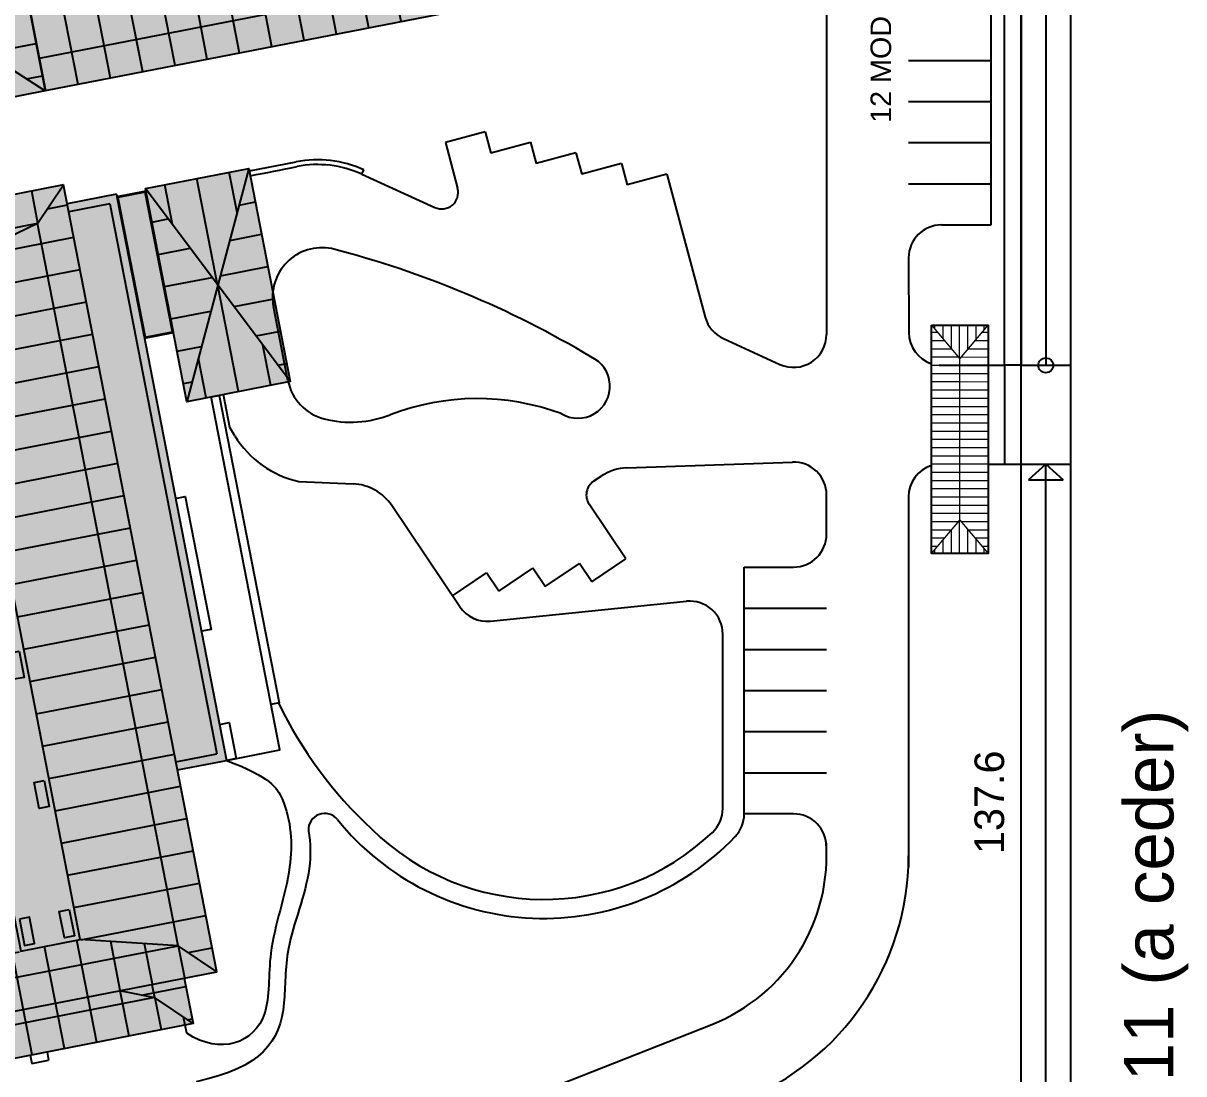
# Model space of a CAD drawing. Header units: millimetres. Extents: x -129 to 3172, y -143 to 919.
# Drawn here: x 1748.2 to 1818.8, y 614.2 to 678.1 of the extents above; entities that cross this region are included whole.
import ezdxf

# ---------------------------------------------------------------- set-up
doc = ezdxf.new("R2010")
doc.units = ezdxf.units.MM
doc.header["$LTSCALE"] = 0.1
doc.layers.add('0.05', color=253, linetype='Continuous', lineweight=5)
for name, color, linetype in [('00 LOTES', 2, 'Continuous'), ('01', 1, 'Continuous'), ('02', 2, 'Continuous'), ('03', 3, 'Continuous'), ('04', 5, 'Continuous'), ('1', 1, 'Continuous'), ('CALLES INTERNAS', 1, 'Continuous'), ('entorno', 1, 'Continuous'), ('LAYER2', 252, 'Continuous')]:
    doc.layers.add(name, color=color, linetype=linetype)
doc.styles.add('ARIAL', font='arial.ttf')
doc.styles.get("Standard").update_dxf_attribs({"font": 'arial.ttf'})
doc.dimstyles.new('cota sin lineas', dxfattribs={"dimtxt": 1.8, "dimasz": 1, "dimexe": 1.25, "dimexo": 0.625, "dimgap": 1, "dimtad": 1, "dimdec": 1, "dimzin": 12, "dimdsep": 46, "dimtxsty": 'Standard', "dimblk": 'NONE', "dimcen": 2.5, "dimse1": 1, "dimse2": 1, "dimsd1": 1, "dimsd2": 1, "dimaunit": 1, "dimadec": 1, "dimazin": 3, "dimtfac": 1, "dimtdec": 1, "dimtix": 1, "dimtofl": 0, "dimtmove": 0, "dimatfit": 3, "dimldrblk": 'NONE', "dimfxl": 1, "dimarcsym": 2})
pattern_1 = [(0, (2516280.627873598, 5757738.797279202), (0, 0.5), [])]
pattern_2 = [(90, (2516280.627873598, 5757738.797279202), (-0.5, 3.061616997868383e-17), [])]
pattern_3 = [(29.99999999999999, (2516280.627873598, 5757739.697970119), (-1.25, 2.165063509461097), [])]

# ---------------------------------------------------------------- blocks, each defined once
blk = doc.blocks.new('*D286')
at = {"layer": 'Defpoints', "color": 0, "transparency": 16777216}
for p in [(1808.865925973555, 699.5164546025301), (1808.865925973555, 699.5164546025301), (1808.865925976349, 561.947030609412)]:
    blk.add_point(p, dxfattribs=at)
at = {"layer": '00 LOTES', "color": 0, "transparency": 16777216, "insert": (1806.94628068024, 630.7317426059703), "char_height": 1.8, "attachment_point": 5, "rotation": 90}
blk.add_mtext('137.6', dxfattribs=at)
blk = doc.blocks.new('_None')
blk = doc.blocks.new('planta techos HLA')
at = {"layer": '1', "ltscale": 0.1}
h = blk.add_hatch(dxfattribs=at)
h.set_pattern_fill('_USER', color=252, scale=2, angle=90, style=0, pattern_type=0)
h.set_pattern_definition([(90, (8713.45347360891, 820.8604279679672), (-2, 1.224646799147353e-16), [])])
h.paths.add_polyline_path([(16.94990004564897, 62.03999999999621), (3.731593638945924, 62.03999999997905), (5.730573623057353, 60.03999999998155), (14.95092006153027, 60.03999999999348)])
h.paths.add_polyline_path([(14.94990004563442, 60.03958179346955), (14.94990004563442, 60.03999999999348), (5.730573623060991, 60.03999999998177), (7.730573623057353, 59.22000000001037), (12.95092006148479, 59.21999999999628)])
h.paths.add_polyline_path([(18.39990004565334, 59.21999999998104), (1.729900045651448, 59.22000000002686), (3.729900045651448, 57.22000000002151), (16.39990004566607, 57.21999999998661)])
h.paths.add_polyline_path([(16.39990004566425, 57.21999999998638), (3.729900045653267, 57.22000000002174), (7.499900046172115, 55.72000000000276), (11.17990004508101, 55.71999999999048)])
h.paths.add_polyline_path([(38.58933197242732, 30.46000000007712), (28.70403565860761, 30.46000000007689), (28.70403565860761, 30.12005687074634), (28.65403565860652, 30.12005687074623), (28.65403565860652, 30.460000000077), (25.38990004563493, 30.46000000007712), (31.98961600903203, 27.26000000001511)])
h.paths.add_polyline_path([(31.98961600903203, 27.26000000001488), (25.38990004563493, 24.05999999995299), (38.58933197242914, 24.05999999995277)])
h.paths.add_polyline_path([(72.94990004559077, 19.22000000001685), (24.22990004563326, 19.2200000000139), (26.22990004563326, 17.22000000001401), (70.94990004559077, 17.22000000001651)])
h.paths.add_polyline_path([(70.94990004559259, 17.22000000001651), (26.22990004563144, 17.22000000001412), (27.72990004562052, 11.45000000046957), (69.44990004558895, 11.45000000047219)])
h.paths.add_polyline_path([(69.44618680233361, 7.770000000551704), (27.73362250381069, 7.77000000059013), (26.22990004560234, 1.999999999997613), (70.94618680260828, 1.999999999957254)])
h.paths.add_polyline_path([(70.93561643758221, 1.999999999957026), (26.22990004560415, 1.999999999997613), (24.22990004563144, -5.684341886080801e-13), (72.93561643758221, -4.479261406231672e-11)])
h.paths.add_polyline_path([(75.7699000456214, 17.20571639198477), (72.94990004558895, 17.20571639199204), (72.94990004558895, 15.20571639199204), (73.76990004562322, 15.20571639198988)])
h.paths.add_polyline_path([(73.76990004562322, 15.20571639198988), (72.94990004559077, 15.20571639199204), (72.94990004559077, 13.20571639199193)])
h.paths.add_polyline_path([(72.94990004559077, 5.999999999976239), (72.94990004558895, 3.999999999975671), (73.76990004562322, 3.999999999976922)])
h.paths.add_polyline_path([(73.76990004561958, 3.999999999976808), (72.94990004558895, 3.999999999975898), (72.94990004558895, 1.999999999975785), (75.76990004562322, 1.999999999979423)])
h.paths.add_polyline_path([(18.39990004570063, 19.2200000000164), (0, 19.2200000000164), (9.199950022848498, 9.61000000000854)])
h.paths.add_polyline_path([(10.25990004563027, 15.42000000053633), (10.87990004562926, 15.42000000053645), (10.87990004562926, 13.80000000053747), (10.25990004563027, 13.80000000053747)], flags=16)
h.paths.add_polyline_path([(8.419900045621034, 15.42000000053611), (8.419900045622853, 13.80000000053747), (7.799900045625691, 13.80000000053747), (7.799900045625691, 15.42000000053645)], flags=16)
h.paths.add_polyline_path([(9.199950022848498, 9.61000000000763), (0, -1.13686837721616e-13), (18.39990004569881, 0)])
h.paths.add_polyline_path([(8.419900045622853, 5.420000000513483), (8.419900045622853, 3.80000000051507), (7.799900045625691, 3.800000000514956), (7.799900045625691, 5.420000000514051)], flags=16)
h.paths.add_polyline_path([(10.25990004563027, 5.420000000513937), (10.87990004562926, 5.420000000514051), (10.87990004562926, 3.800000000514842), (10.25990004563027, 3.800000000514956)], flags=16)
h.paths.add_polyline_path([(1.818989403545856e-12, 18.2626663240228), (-1.777676546547809, 18.26266632402269), (1.022323453449644, 9.616333161937064), (8.299950022848861, 9.616333161937064)])
h.paths.add_polyline_path([(8.305818284656198, 9.610219999020842), (8.299950022845223, 9.616333161937064), (1.022323453451463, 9.61633316193695), (-1.777676546547809, 0.9699999998513249), (-1.818989403545856e-12, 0.9699999998514386)])
h.paths.add_polyline_path([(23.42990004563399, 8.640054930190104), (12.24050304012599, 8.640054930190104), (18.39990004569881, 2.070109860307753), (26.22990004563326, 2.070109860307753)])
h.paths.add_polyline_path([(26.22990004563144, 15.21000000007245), (18.39990004570063, 15.21000000007245), (12.24050304012599, 8.640054930190104), (23.42990004563399, 8.640054930190104)])
h = blk.add_hatch(dxfattribs=at)
h.set_pattern_fill('_USER', color=252, scale=2, style=0, pattern_type=0)
h.set_pattern_definition([(0, (8718.962743794402, 880.0804279679971), (0, 2), [])])
h.paths.add_polyline_path([(25.38990004563493, 30.4600000000778), (25.38990004563675, 24.05999999995379), (31.98961600903385, 27.26000000001454)])
h.paths.add_polyline_path([(38.58933197242914, 30.46000000007791), (31.98961600903203, 27.26000000001488), (38.58933197242914, 24.05999999995333)])
h.paths.add_polyline_path([(26.22990004562962, 17.22000000001765), (24.22990004563144, 19.22000000001253), (24.22990004563144, 15.21000000007245), (26.22990004563144, 15.21000000007245)])
h.paths.add_polyline_path([(26.22990004562962, 17.22000000002299), (26.22990004563144, 15.21000000007245), (26.22990004563326, 11.45000000046946), (27.72990004562052, 11.45000000046969)])
h.paths.add_polyline_path([(27.73362250381069, 7.770000000590244), (26.22990004563326, 7.770000000591381), (26.22990004563326, 2.070109860307753), (26.22990004560597, 1.99999999999784)])
h.paths.add_polyline_path([(26.22990004562962, 15.21000000007098), (23.42990004563217, 8.640054930190672), (26.22990004563508, 2.070109860306388)])
h.paths.add_polyline_path([(26.22990004560415, 1.999999999997499), (26.22990004563144, 2.070109860307753), (24.22990004563144, 2.070109860307866), (24.22990004563144, -1.023181539494544e-12)])
h.paths.add_polyline_path([(18.39990004569881, 15.21000000007177), (18.39990004569881, 19.22000000001697), (9.199950022848498, 9.61000000000945), (18.39990004569881, -7.958078640513122e-13), (18.39990004569881, 2.070109860306729), (12.24050304012599, 8.640054930190104)])
h.paths.add_polyline_path([(0, 19.22000000001663), (-1.818989403545856e-12, 18.26266632402212), (8.305818284658017, 9.610219999021751), (0, 0.969999999850188), (0, 1.364242052659392e-12), (9.199950022848498, 9.610000000009563)])
h.paths.add_polyline_path([(1.022323453451463, 9.616333161937973), (-1.777676546547809, 18.26266632402576), (-1.777676546547809, 12.65084498521492), (-1.107979223970688, 12.65084498521469), (-1.107979223972507, 12.60084498521394), (-1.777676546549628, 12.60084498521417), (-1.777676546547809, 0.9699999998503017)])
h.paths.add_polyline_path([(5.730573623057353, 60.03999999998177), (3.731593638944105, 62.03999999997905), (3.731593638944105, 59.2200000000214), (5.730155309849579, 59.22000000001583)])
h.paths.add_polyline_path([(5.730573623059172, 60.03999999998132), (5.73015530984776, 59.22000000001606), (7.730573623057353, 59.22000000001049)])
h.paths.add_polyline_path([(14.9499000456326, 60.03958179346921), (12.95092006148298, 59.21999999999605), (14.94990004563624, 59.21999999999059)])
h.paths.add_polyline_path([(16.9499000456326, 62.03999999997757), (14.94990004563442, 60.03897946361724), (14.94990004563624, 59.21999999999048), (16.94990004563624, 59.21999999998513)])
h.paths.add_polyline_path([(1.729900045627801, 19.2200000000164), (7.499900046150287, 19.2200000000164), (7.499900046172115, 55.72000000000264), (3.729900045651448, 57.22000000002151), (1.729900045653267, 59.22000000002697)])
h.paths.add_polyline_path([(11.17990004508101, 19.2200000000164), (11.17990004508101, 55.7199999999907), (16.39990004570063, 57.22000000002151), (18.39990004565334, 59.21999999998116), (18.39990004570063, 19.2200000000164)])
h.paths.add_polyline_path([(72.94990004559077, 19.22000000001663), (72.94990004559077, 13.20571639198988), (73.76990004562322, 15.20571639198988), (75.7699000456214, 17.20571639198477), (75.7699000456214, 1.999999999979536), (73.76990004563777, 3.999999999938836), (72.94990004559077, 5.999999999974307), (72.94990004559077, -0.01428360805243756), (70.94618680260646, 1.999999999957026), (69.44990004559077, 7.770000000551704), (69.44990004559077, 11.45000000047207), (70.94990004559077, 17.22000000001651)])
at = {"layer": '01', "ltscale": 0.5}
for p in [(75.7699000456214, 17.20571639198477), (72.94990004559077, 13.20571639198988)]:
    blk.add_line(p, (73.76990004562322, 15.20571639198988), dxfattribs=at)
for points in [[(72.94990004559077, 17.20571639199204), (75.7699000456214, 17.20571639198477), (75.76990004563959, 1.999999999979536), (72.94990004559077, 1.999999999975898)], [(72.94990004558531, 15.20571639199204), (73.76990004562322, 15.20571639198988), (73.76990004563777, 3.999999999976922), (72.94990004558895, 3.999999999975898)]]:
    blk.add_lwpolyline(points, dxfattribs=at)
at = {"layer": '02', "ltscale": 0.5}
for p, q in [((26.22990004563144, 17.22000000001412), (24.22990004563144, 19.22000000001401)), ((72.94990004559077, 19.22000000001663), (70.94990004559077, 17.22000000001651)), ((26.22990004563144, 17.22000000001412), (27.72990004562052, 11.45000000046696)), ((70.94990004559077, 17.22000000001651), (69.44990004559077, 11.45000000047207))]:
    blk.add_line(p, q, dxfattribs=at)
for points in [[(1.729900045627801, 19.22000000001674), (1.729900045653267, 59.22000000002697), (18.39990004570063, 59.21999999998116), (18.39990004570063, 19.2200000000164)], [(3.729900045627801, 19.22000000001549), (3.729900045651448, 57.22000000002151), (16.39990004570063, 57.21999999998661), (16.39990004570063, 19.2200000000164)], [(24.22990004563144, 19.22000000001401), (24.22990004563144, 15.21000000007245)], [(24.2299000456278, -5.684341886080801e-13), (72.94990004559077, -4.479261406231672e-11), (72.94990004559077, 19.22000000001663), (24.2299000456278, 19.22000000001401)], [(26.22990004563326, 2.070109860307753), (26.22990004560415, 1.999999999997613), (70.94990004559077, 1.999999999957026), (70.94990004559077, 17.22000000001651), (26.22990004562962, 17.22000000001412), (26.22990004563144, 15.21000000007245)], [(26.22990004563326, 7.770000000591494), (69.44990004559077, 7.770000000551704), (69.44990004559077, 11.45000000047207), (26.22990004563144, 11.45000000046957)]]:
    blk.add_lwpolyline(points, dxfattribs=at)
for points in [[(51.52990004565618, 11.15000000053817), (53.14990004566789, 11.15000000053817), (53.14990004566789, 10.53000000054158), (51.52990004565618, 10.53000000053919)], [(59.5299000456489, 11.15000000054545), (61.14990004566062, 11.15000000054545), (61.14990004566062, 10.53000000054885), (59.5299000456489, 10.53000000054647)], [(67.52990004564526, 11.15000000053817), (69.14990004565698, 11.15000000053817), (69.14990004565698, 10.53000000054158), (67.52990004564526, 10.53000000053919)], [(67.52990004564526, 8.070000000485493), (69.14990004565698, 8.070000000485493), (69.14990004565698, 8.690000000482087), (67.52990004564526, 8.690000000484474)]]:
    blk.add_lwpolyline(points, close=True, dxfattribs=at)
at = {"layer": '04', "ltscale": 0.5}
blk.add_line((0, 0), (18.39990004569881, 19.2200000000164), dxfattribs=at)
blk.add_lwpolyline([(0, 18.26266632402269), (0, 19.2200000000164), (18.39990004569881, 19.2200000000164), (18.39990004569881, 15.21000000007245)], dxfattribs=at)
at = {"layer": '1', "ltscale": 0.05}
for p, q in [((25.38990004563493, 30.460000000077), (38.58933197242914, 24.05999999995288)), ((38.58933197242914, 30.460000000077), (25.38990004563493, 24.05999999995288)), ((25.38990004563493, 22.26000000057013), (25.38990004563493, 19.22000000001447)), ((25.38990004563493, 22.2600000005674), (60.4499000456708, 22.2600000005674)), ((25.38990004563493, 22.26000000056729), (25.38990004563493, 19.22000000001412)), ((60.4499000456708, 19.2200000000081), (60.4499000456708, 22.2600000005674)), ((25.88990004563493, 21.76000000057024), (25.88990004563493, 19.22000000001458)), ((25.88990004563311, 21.76000000056763), (59.9499000456708, 21.76000000056752)), ((59.9499000456708, 19.2200000000081), (59.9499000456708, 21.76000000056752))]:
    blk.add_line(p, q, dxfattribs=at)
blk.add_lwpolyline([(25.38990004563493, 24.05999999995288), (25.38990004563493, 30.460000000077), (38.58933197242914, 30.460000000077), (38.58933197242914, 24.05999999995288), (25.38990004563493, 24.05999999995288)], dxfattribs=at)
for points in [[(25.54990004567117, 22.26000006508559), (34.3079484587397, 22.26000006508559), (34.3079484587397, 24.05999999995288), (25.54990004567117, 24.05999999995288)], [(25.59990004567044, 22.31000006508555), (34.25794845874043, 22.31000006508555), (34.25794845874043, 24.00999999995292), (25.59990004567044, 24.00999999995292)]]:
    blk.add_lwpolyline(points, close=True, dxfattribs=at)
blk = doc.blocks.new('*D302')
at = {"layer": 'Defpoints', "color": 0, "transparency": 16777216}
for p in [(1808.865925973555, 699.5164546025301), (1808.865925973555, 699.5164546025301), (1808.865925976349, 561.947030609412)]:
    blk.add_point(p, dxfattribs=at)
at = {"layer": '00 LOTES', "color": 0, "transparency": 16777216, "insert": (1806.94628068024, 630.7317426059703), "char_height": 1.8, "attachment_point": 5, "rotation": 90}
blk.add_mtext('137.6', dxfattribs=at)

msp = doc.modelspace()

# ---------------------------------------------------------------- hatches: boundary and pattern name
at = {"ltscale": 0.1, "true_color": 0x7e98e7}
msp.add_hatch(color=161, dxfattribs=at).paths.add_polyline_path([(1727.805544437648, 690.2991285658754), (1744.780234934569, 693.6000664829589), (1745.119569529121, 691.8550776754819), (1746.059299848781, 692.0378198259823), (1746.38951455084, 690.3397290100656), (1785.653998531674, 697.9751921714596), (1786.036094974534, 696.0103055210166), (1788.804241095011, 696.5486056738846), (1791.327438385964, 683.5733561692141), (1788.559292264556, 683.0350560172774), (1788.83607780495, 681.6117184720315), (1745.63532930407, 673.2108001289271), (1746.748198060592, 667.4880015886702), (1750.684462578774, 668.2534567703806), (1750.905891010345, 667.114786735674), (1753.889991856453, 667.6950819491722), (1753.920533709967, 667.5380240119375), (1755.638354819541, 667.8720755138747), (1755.687435424694, 667.8816198426612), (1755.656893572112, 668.0386777780332), (1761.939211009343, 669.2603518831856), (1764.458805414655, 656.3036297968902), (1758.176487977889, 655.0819556917377), (1757.359229326055, 659.2846135515101), (1755.592327546601, 658.9410177086793), (1760.582475254585, 633.2797617259748), (1757.598374471341, 632.6994665255152), (1759.984456709393, 620.42931528197), (1758.007211547618, 620.0448155747108), (1758.545511700486, 617.2766694537677), (1743.619396507547, 614.3741022701688), (1743.081096355145, 617.1422483911119), (1741.103851193369, 616.7577486838527), (1739.496796626405, 625.0218404596053), (1738.426409542368, 624.8136904900275), (1728.489047877298, 662.5619959737487), (1732.075574907281, 663.2594403875373), (1731.817871554562, 664.5846210857235), (1733.849922912003, 664.9797729113452), (1732.737054156412, 670.7025714516021), (1730.705009269801, 670.3074152627341), (1727.192715296329, 688.3689797771476), (1728.144879032199, 688.5541397583984)])
msp.add_hatch(color=161, dxfattribs=at).paths.add_polyline_path([(1727.805544437648, 690.2991285658754), (1744.780234934569, 693.6000664829589), (1745.119569529121, 691.8550776754819), (1746.059299848781, 692.0378198259823), (1746.38951455084, 690.3397290100656), (1785.653998531674, 697.9751921714596), (1786.036094974534, 696.0103055210166), (1788.804241095011, 696.5486056738846), (1791.327438385964, 683.5733561692141), (1788.559292264556, 683.0350560172774), (1788.83607780495, 681.6117184720315), (1745.63532930407, 673.2108001289271), (1746.748198060592, 667.4880015886702), (1750.684462578774, 668.2534567703806), (1750.905891010345, 667.114786735674), (1753.889991856453, 667.6950819491722), (1753.920533709967, 667.5380240119375), (1755.638354819541, 667.8720755138747), (1755.687435424694, 667.8816198426612), (1755.656893572112, 668.0386777780332), (1761.939211009343, 669.2603518831856), (1764.458805414655, 656.3036297968902), (1758.176487977889, 655.0819556917377), (1757.359229326055, 659.2846135515101), (1755.592327546601, 658.9410177086793), (1760.582475254585, 633.2797617259748), (1757.598374471341, 632.6994665255152), (1759.984456709393, 620.42931528197), (1758.007211547618, 620.0448155747108), (1758.545511700486, 617.2766694537677), (1743.619396507547, 614.3741022701688), (1743.081096355145, 617.1422483911119), (1741.103851193369, 616.7577486838527), (1739.496796626405, 625.0218404596053), (1738.426409542368, 624.8136904900275), (1728.489047877298, 662.5619959737487), (1732.075574907281, 663.2594403875373), (1731.817871554562, 664.5846210857235), (1733.849922912003, 664.9797729113452), (1732.737054156412, 670.7025714516021), (1730.705009269801, 670.3074152627341), (1727.192715296329, 688.3689797771476), (1728.144879032199, 688.5541397583984)])
at = {"layer": '0.05'}
h = msp.add_hatch(dxfattribs=at)
h.set_pattern_fill('_USER', color=256, scale=0.5, style=0, pattern_type=0)
h.set_pattern_definition(pattern_1)
h.paths.add_polyline_path([(1805.145925976609, 657.6957166371249), (1803.42592597687, 659.7314739515386), (1803.42592597687, 645.8514739507191), (1805.145925976609, 647.8872312660642)])
h.paths.add_polyline_path([(1806.865925976348, 659.7314739515386), (1805.145925976609, 657.6957166361935), (1805.145925976609, 647.8872312660642), (1806.865925976814, 645.8514739507191)])
h = msp.add_hatch(dxfattribs=at)
h.set_pattern_fill('_USER', color=256, scale=0.5, angle=90, style=0, pattern_type=0)
h.set_pattern_definition(pattern_2)
h.paths.add_polyline_path([(1806.865925976348, 659.7314739515386), (1803.42592597687, 659.73147395247), (1805.145925976609, 657.6957166361935)])
h.paths.add_polyline_path([(1805.14592597754, 647.8872312669955), (1803.425925975938, 645.8514739507191), (1806.865925975417, 645.8514739507191)])
h = msp.add_hatch(dxfattribs=at)
h.set_pattern_fill('_USER', color=256, scale=0.5, style=0, pattern_type=0)
h.set_pattern_definition(pattern_1)
h.paths.add_polyline_path([(1805.145925976609, 657.6957166371249), (1803.42592597687, 659.7314739515386), (1803.42592597687, 645.8514739507191), (1805.145925976609, 647.8872312660642)])
h.paths.add_polyline_path([(1806.865925976348, 659.7314739515386), (1805.145925976609, 657.6957166361935), (1805.145925976609, 647.8872312660642), (1806.865925976814, 645.8514739507191)])
h = msp.add_hatch(dxfattribs=at)
h.set_pattern_fill('_USER', color=256, scale=0.5, angle=90, style=0, pattern_type=0)
h.set_pattern_definition(pattern_2)
h.paths.add_polyline_path([(1806.865925976348, 659.7314739515386), (1803.42592597687, 659.73147395247), (1805.145925976609, 657.6957166361935)])
h.paths.add_polyline_path([(1805.14592597754, 647.8872312669955), (1803.425925975938, 645.8514739507191), (1806.865925975417, 645.8514739507191)])
at = {"layer": 'LAYER2'}
h = msp.add_hatch(dxfattribs=at)
h.set_pattern_fill('_USER', color=256, scale=2.5, angle=30, style=0, pattern_type=0)
h.set_pattern_definition(pattern_3)
edge = h.paths.add_edge_path()
edge.add_line((1789.719973115523, 548.2706942213081), (1802.424006210913, 557.3454387047641))
edge.add_line((1802.424006210913, 557.3454387047641), (1646.221881113288, 680.9792594452701))
edge.add_arc((1567.869230182183, 611.0803174562134), 104.9999999958148, 41.73637312219063, 93.37305218903629)
edge.add_line((1561.691359161672, 715.8984166029222), (1523.010162081842, 726.7563357594736))
edge.add_line((1523.010162081842, 726.7563357594736), (1504.74712353553, 717.854606030447))
edge.add_line((1504.74712353553, 717.854606030447), (1518.035268119809, 712.5730506674699))
edge.add_line((1518.035268119809, 712.5730506674699), (1560.157249049556, 700.7492939549811))
edge.add_arc((1567.869230180786, 611.0803174515568), 90.00000000077839, 40.940760530902196, 94.91562777458768, ccw=False)
edge.add_line((1635.854104438138, 670.0553704173617), (1789.719973116455, 548.2706942222394))
edge.add_line((1789.719973116455, 548.2706942222394), (1789.719973115523, 548.2706942213081))
h = msp.add_hatch(dxfattribs=at)
h.set_pattern_fill('_USER', color=256, scale=2.5, angle=30, style=0, pattern_type=0)
h.set_pattern_definition(pattern_3)
edge = h.paths.add_edge_path()
edge.add_line((1789.719973115523, 548.2706942213081), (1802.424006210913, 557.3454387047641))
edge.add_line((1802.424006210913, 557.3454387047641), (1646.221881113288, 680.9792594452701))
edge.add_arc((1567.869230182183, 611.0803174562134), 104.9999999958148, 41.73637312219063, 93.37305218903629)
edge.add_line((1561.691359161672, 715.8984166029222), (1523.010162081842, 726.7563357594736))
edge.add_line((1523.010162081842, 726.7563357594736), (1504.74712353553, 717.854606030447))
edge.add_line((1504.74712353553, 717.854606030447), (1518.035268119809, 712.5730506674699))
edge.add_line((1518.035268119809, 712.5730506674699), (1560.157249049556, 700.7492939549811))
edge.add_arc((1567.869230180786, 611.0803174515568), 90.00000000077839, 40.940760530902196, 94.91562777458768, ccw=False)
edge.add_line((1635.854104438138, 670.0553704173617), (1789.719973116455, 548.2706942222394))
edge.add_line((1789.719973116455, 548.2706942222394), (1789.719973115523, 548.2706942213081))

# ---------------------------------------------------------------- linework, layer by layer
for p, q in [((1810.36592597402, 698.2738139144458), (1810.365925975882, 657.2914739511289, 8.102139403855752e-08)), ((1810.36592597402, 698.2738139144458), (1810.365925975882, 657.2914739511289, 8.102139403855752e-08)), ((1808.865925976348, 657.2914739511289, 8.102139403855752e-08), (1811.865925975882, 657.2914739511289, 8.102139403855752e-08)), ((1808.865925976348, 657.2914739511289, 8.102139403855752e-08), (1811.865925975882, 657.2914739511289, 8.102139403855752e-08)), ((1808.865925976348, 651.2914739520602, 8.102139403855752e-08), (1811.865925975882, 651.2914739520602, 8.102139403855752e-08)), ((1808.865925976348, 651.2914739520602, 8.102139403855752e-08), (1811.865925975882, 651.2914739520602, 8.102139403855752e-08)), ((1810.365925975882, 651.2914739520602, 8.102139403855752e-08), (1809.317090370499, 650.3379991519578, 8.102139403855752e-08)), ((1810.365925975882, 651.2914739520602, 8.102139403855752e-08), (1809.317090370499, 650.3379991519578, 8.102139403855752e-08)), ((1810.365925976814, 563.490841265706), (1810.365925975882, 651.2914739520602, 8.102139403855752e-08)), ((1810.365925972157, 651.2914739520602, 8.102139403855752e-08), (1811.414761575677, 650.3379991500951, 8.102139403855752e-08)), ((1810.365925976814, 563.490841265706), (1810.365925975882, 651.2914739520602, 8.102139403855752e-08)), ((1810.365925972157, 651.2914739520602, 8.102139403855752e-08), (1811.414761575677, 650.3379991500951, 8.102139403855752e-08)), ((1809.317090370499, 650.3379991519578, 8.102139403855752e-08), (1811.414761575677, 650.3379991500951, 8.102139403855752e-08)), ((1809.317090370499, 650.3379991519578, 8.102139403855752e-08), (1811.414761575677, 650.3379991500951, 8.102139403855752e-08))]:
    msp.add_line(p, q)
msp.add_circle((1810.365925975882, 657.2914739511289, 8.102139403855752e-08), 0.4512584047820365)
msp.add_circle((1810.365925975882, 657.2914739511289, 8.102139403855752e-08), 0.4512584047820365)
at = {"layer": '0.05'}
for p, q in [((1803.42592597687, 659.7314739515386, 8.102139403855752e-08), (1805.145925976609, 657.6957166361935, 8.102139403855752e-08)), ((1803.42592597687, 659.7314739515386, 8.102139403855752e-08), (1805.145925976609, 657.6957166361935, 8.102139403855752e-08)), ((1805.145925976609, 657.6957166361935, 8.102139403855752e-08), (1806.865925976348, 659.7314739515386, 8.102139403855752e-08)), ((1805.145925976609, 657.6957166361935, 8.102139403855752e-08), (1806.865925976348, 659.7314739515386, 8.102139403855752e-08)), ((1805.145925976609, 647.8872312660642, 8.102139403855752e-08), (1805.145925976609, 657.6957166361935, 8.102139403855752e-08)), ((1805.145925976609, 647.8872312660642, 8.102139403855752e-08), (1805.145925976609, 657.6957166361935, 8.102139403855752e-08)), ((1803.42592597687, 645.8514739507191, 8.102139403855752e-08), (1805.145925976609, 647.8872312660642, 8.102139403855752e-08)), ((1803.42592597687, 645.8514739507191, 8.102139403855752e-08), (1805.145925976609, 647.8872312660642, 8.102139403855752e-08)), ((1805.145925976609, 647.8872312660642, 8.102139403855752e-08), (1806.865925976348, 645.8514739507191, 8.102139403855752e-08)), ((1805.145925976609, 647.8872312660642, 8.102139403855752e-08), (1806.865925976348, 645.8514739507191, 8.102139403855752e-08))]:
    msp.add_line(p, q, dxfattribs=at)
at = {"layer": '01', "elevation": 8.102139403855752e-08}
msp.add_lwpolyline([(1803.42592597687, 659.7314739515386), (1806.865925976348, 659.7314739515386), (1806.865925976348, 645.8514739507191), (1803.42592597687, 645.8514739507191)], close=True, dxfattribs=at)
msp.add_lwpolyline([(1803.42592597687, 659.7314739515386), (1806.865925976348, 659.7314739515386), (1806.865925976348, 645.8514739507191), (1803.42592597687, 645.8514739507191)], close=True, dxfattribs=at)
at = {"layer": '03'}
msp.add_line((1807.865925976348, 657.2914739511289, 8.102139403855752e-08), (1807.865925979142, 651.2914739520602, 8.102139403807534e-08), dxfattribs=at)
msp.add_lwpolyline([(1792.18552679363, 714.7826402270548), (1792.18552679363, 714.7826402270548), (1696.053238491801, 696.3936929348238), (1695.902933595509, 697.1794450170673), (1796.27846112409, 716.3800727966554), (1796.27846112409, 712.1039194575824), (1808.86592597402, 699.5164546025298), (1808.865925976348, 657.2914739511289), (1807.865925976348, 657.2914739511289), (1807.86592597402, 699.1022410401456), (1792.18552679363, 714.7826402270548)], dxfattribs=at)
at = {"layer": 'CALLES INTERNAS'}
for p, q in [((1808.865925976348, 561.9470306094117), (1808.865925973554, 699.5164546025298)), ((1808.865925976814, 561.9470306094117), (1808.86592597402, 699.5164546025298)), ((1808.865925976348, 561.9470306094117), (1808.865925973554, 699.5164546025298)), ((1808.865925976814, 561.9470306094117), (1808.86592597402, 699.5164546025298))]:
    msp.add_line(p, q, dxfattribs=at)
for points in [[(1811.865925973554, 698.2738139144458), (1811.865925976348, 563.4908412666373, -0.242207324939743), (1809.353465868433, 558.6085195335872), (1806.004003538092, 556.2159317181759, -0.3341129034661331), (1798.792731000383, 556.3935945713274), (1644.154750651021, 678.7893963585921, 0.2311550668543296), (1561.368910529924, 712.8729785056166), (1518.953571853035, 724.7790815503649)], [(1811.86592597402, 698.2738139144458), (1811.865925976814, 563.4908412666373, -0.242207324939743), (1809.353465868899, 558.6085195335872), (1806.004003538557, 556.2159317181759, -0.3341129034661331), (1798.792731000849, 556.3935945713274), (1644.154750651487, 678.7893963585921, 0.2311550668543296), (1561.368910530389, 712.8729785056166), (1518.953571853501, 724.7790815503649)], [(1811.865925973554, 698.2738139144458), (1811.865925976348, 563.4908412666373, -0.242207324939743), (1809.353465868433, 558.6085195335872), (1806.004003538092, 556.2159317181759, -0.3341129034661331), (1798.792731000383, 556.3935945713274), (1644.154750651021, 678.7893963585921, 0.2311550668543296), (1561.368910529924, 712.8729785056166), (1518.953571853035, 724.7790815503649)], [(1811.86592597402, 698.2738139144458), (1811.865925976814, 563.4908412666373, -0.242207324939743), (1809.353465868899, 558.6085195335872), (1806.004003538557, 556.2159317181759, -0.3341129034661331), (1798.792731000849, 556.3935945713274), (1644.154750651487, 678.7893963585921, 0.2311550668543296), (1561.368910530389, 712.8729785056166), (1518.953571853501, 724.7790815503649)]]:
    msp.add_lwpolyline(points, format="xyb", dxfattribs=at)
at = {"layer": 'entorno', "ltscale": 0.05}
for p, q in [((1807.04272742457, 665.8271605381124), (1807.04272742457, 695.8271605381124, 1.220159582529176e-09)), ((1807.04272742457, 665.8271605381124), (1807.04272742457, 695.8271605381124, 1.220159582529176e-09)), ((1797.042727424105, 687.9697052398078, 3.727136315724577e-08), (1797.042727424105, 659.1694568804778, -3.03307696319921e-09)), ((1797.042727424105, 687.9697052398078, 3.727136315724577e-08), (1797.042727424105, 659.1694568804778, -3.03307696319921e-09)), ((1776.29300132002, 671.4879396417491), (1773.878489061997, 670.8397648548089)), ((1776.29300132002, 671.4879396417491), (1773.878489061997, 670.8397648548089)), ((1776.29300132002, 671.4879396417491), (1773.878489061997, 670.8397648548089)), ((1776.29300132002, 671.4879396417491), (1773.878489061997, 670.8397648548089)), ((1776.29300132002, 671.4879396417491), (1773.878489061997, 670.8397648548089)), ((1776.29300132002, 671.4879396417491), (1773.878489061997, 670.8397648548089)), ((1776.291512366657, 671.4934861333422), (1776.6399913717, 670.1953689511247)), ((1776.291512366657, 671.4934861333422), (1776.6399913717, 670.1953689511247)), ((1773.878489061997, 670.8397648548089), (1774.625244389095, 668.0580307849996)), ((1773.878489061997, 670.8397648548089), (1774.625244389095, 668.0580307849996)), ((1779.054503629723, 670.8435437399276), (1776.6399913717, 670.1953689511247)), ((1779.054503629723, 670.8435437399276), (1776.6399913717, 670.1953689511247)), ((1779.054503629723, 670.8435437399276), (1776.6399913717, 670.1953689511247)), ((1779.054503629723, 670.8435437399276), (1776.6399913717, 670.1953689511247)), ((1779.054503629723, 670.8435437399276), (1776.6399913717, 670.1953689511247)), ((1779.054503629723, 670.8435437399276), (1776.6399913717, 670.1953689511247)), ((1779.053014676825, 670.8490902305894), (1779.401493681868, 669.5509730465092)), ((1779.053014676825, 670.8490902305894), (1779.401493681868, 669.5509730465092)), ((1781.816005939891, 670.1991478362434), (1779.401493681868, 669.5509730465092)), ((1781.816005939891, 670.1991478362434), (1779.401493681868, 669.5509730465092)), ((1781.816005939891, 670.1991478362434), (1779.401493681868, 669.5509730465092)), ((1781.816005939891, 670.1991478362434), (1779.401493681868, 669.5509730465092)), ((1781.816005939891, 670.1991478362434), (1779.401493681868, 669.5509730465092)), ((1781.816005939891, 670.1991478362434), (1779.401493681868, 669.5509730465092)), ((1781.816005939891, 670.1991478362434), (1782.162995992036, 668.9065771446876)), ((1781.816005939891, 670.1991478362434), (1782.162995992036, 668.9065771446876)), ((1761.969752860994, 669.1032939524703), (1764.815238929161, 669.6566338100783)), ((1761.969752860994, 669.1032939524703), (1764.815238929161, 669.6566338100783)), ((1784.577508250059, 669.5547519334905), (1782.162995992036, 668.9065771446876)), ((1784.577508250059, 669.5547519334905), (1782.162995992036, 668.9065771446876)), ((1784.577508250059, 669.5547519334905), (1782.162995992036, 668.9065771446876)), ((1784.577508250059, 669.5547519334905), (1782.162995992036, 668.9065771446876)), ((1784.577508250059, 669.5547519334905), (1784.924498302204, 668.2621812410034)), ((1784.577508250059, 669.5547519334905), (1784.924498302204, 668.2621812410034)), ((1768.802650383946, 668.9096468416355), (1768.922047071897, 669.1720968987174)), ((1768.802650383946, 668.9096468416355), (1768.922047071897, 669.1720968987174)), ((1768.802650383946, 668.9096468416355), (1773.24534565517, 666.8885266696416)), ((1768.802650383946, 668.9096468416355), (1773.24534565517, 666.8885266696416)), ((1787.339010560227, 668.910356028875), (1784.924498302204, 668.2621812410034)), ((1787.339010560227, 668.910356028875), (1784.924498302204, 668.2621812410034)), ((1787.339010560227, 668.910356028875), (1789.673306244698, 660.214884302517)), ((1787.339010560227, 668.910356028875), (1789.673306244698, 660.214884302517)), ((1764.309985213255, 656.373578826835), (1763.435780856566, 660.869073379723, 4.169800576955204e-07)), ((1764.309985213255, 656.373578826835), (1763.435780856566, 660.869073379723, 4.169800576955204e-07)), ((1790.776728389592, 658.912955732023, -4.839950228791023e-09), (1794.214539762394, 657.3489884798728, -5.073032390001675e-09)), ((1790.776728389592, 658.912955732023, -4.839950228791023e-09), (1794.214539762394, 657.3489884798728, -5.073032390001675e-09)), ((1760.79264905331, 653.5062202559166), (1760.402066288323, 655.5147468419127)), ((1760.79264905331, 653.5062202559166), (1760.402066288323, 655.5147468419127)), ((1761.089042878517, 653.0136953144647), (1760.79264905331, 653.5062202559166)), ((1761.089042878517, 653.0136953144647), (1760.79264905331, 653.5062202559166)), ((1784.913736648199, 651.0578523175172, 6.089986680571369e-08), (1794.972304118604, 651.412250778576, 1.64002133774474e-07)), ((1784.913736648199, 651.0578523175172, 6.089986680571369e-08), (1794.972304118604, 651.412250778576, 1.64002133774474e-07)), ((1806.865925976348, 651.2914739520602, 8.102139403566453e-08), (1808.865925974485, 651.2914739529915, 8.102139404048617e-08)), ((1806.865925976348, 651.2914739520602, 8.102139403566453e-08), (1808.865925974485, 651.2914739529915, 8.102139404048617e-08)), ((1764.983802213141, 650.2382455979787), (1768.271486016729, 650.0877564818911)), ((1764.983802213141, 650.2382455979787), (1768.271486016729, 650.0877564818911)), ((1782.886972665594, 650.2409861338638, -5.937212211454268e-09), (1783.345320297212, 650.5492010469861, 1.586181483034799e-08)), ((1782.886972665594, 650.2409861338638, -5.937212211454268e-09), (1783.345320297212, 650.5492010469861, 1.586181483034799e-08)), ((1784.847228682873, 645.5338217717908, -1.397622384144426e-09), (1782.615160305326, 648.8531395848222, -3.69579588807567e-09)), ((1784.847228682873, 645.5338217717908, -1.397622384144426e-09), (1782.615160305326, 648.8531395848222, -3.69579588807567e-09)), ((1802.024992267408, 649.2914739511289, 8.102139402479072e-08), (1802.024992267408, 626.7962535702936)), ((1802.024992267408, 649.2914739511289, 8.102139402479072e-08), (1802.024992267408, 626.7962535702936)), ((1774.756086658959, 642.6198014988877), (1770.623737894271, 648.7650338857748, -1.300398604769937e-09)), ((1774.756086658959, 642.6198014988877), (1770.623737894271, 648.7650338857748, -1.300398604769937e-09)), ((1782.772655045421, 644.1387790375702), (1784.847228681476, 645.5338217708595)), ((1782.772655045421, 644.1387790375702), (1784.847228681476, 645.5338217708595)), ((1782.772655045421, 644.1387790375702), (1784.847228683338, 645.5338217727221)), ((1782.772655045421, 644.1387790375702), (1784.847228681476, 645.5338217708595)), ((1782.772655045421, 644.1387790375702), (1784.847228681476, 645.5338217708595)), ((1782.772655045421, 644.1387790375702), (1784.847228683338, 645.5338217727221)), ((1774.308492393971, 643.285420721335), (1776.383066030958, 644.6804634555556)), ((1774.308492393971, 643.285420721335), (1776.383066030958, 644.6804634555556)), ((1777.129879944765, 643.5698734940343), (1776.383066030958, 644.6804634555556)), ((1777.129879944765, 643.5698734940343), (1776.383066030958, 644.6804634555556)), ((1777.129879944765, 643.5698734940343), (1779.20445358082, 644.9649162282549)), ((1777.129879944765, 643.5698734940343), (1779.20445358082, 644.9649162282549)), ((1777.129879944765, 643.5698734940343), (1779.20445358082, 644.9649162282549)), ((1777.129879944765, 643.5698734940343), (1779.20445358082, 644.9649162282549)), ((1779.951267495559, 643.8543262648709), (1779.20445358082, 644.9649162282549)), ((1779.951267495559, 643.8543262648709), (1779.20445358082, 644.9649162282549)), ((1779.951267495559, 643.8543262648709), (1782.025841130682, 645.2493690009542)), ((1779.951267495559, 643.8543262648709), (1782.025841130682, 645.2493690009542)), ((1779.951267495559, 643.8543262648709), (1782.025841130682, 645.2493690009542)), ((1779.951267495559, 643.8543262648709), (1782.025841130682, 645.2493690009542)), ((1779.951267495559, 643.8543262648709), (1782.025841130682, 645.2493690009542)), ((1779.951267495559, 643.8543262648709), (1782.025841130682, 645.2493690009542)), ((1782.772655046818, 644.1387790394328), (1782.025841130682, 645.2493690009542)), ((1782.772655046818, 644.1387790394328), (1782.025841130682, 645.2493690009542)), ((1790.738271327962, 630.3551401532568, 1.482415036801135e-07), (1790.738271327962, 640.9579168110467, 1.357680161680891e-07)), ((1790.738271327962, 630.3551401532568, 1.482415036801135e-07), (1790.738271327962, 640.9579168110467, 1.357680161680891e-07)), ((1748.659271397901, 615.3541680992894, -2.12469173770907e-08), (1748.754714684834, 614.8633620617293, -4.249383354719936e-08)), ((1748.659271397901, 615.3541680992894, -2.12469173770907e-08), (1748.754714684834, 614.8633620617293, -4.249383354719936e-08)), ((1748.754714684834, 614.8633620617293), (1749.771008680847, 615.0609929635502)), ((1748.754714684834, 614.8633620617293), (1749.771008680847, 615.0609929635502)), ((1749.675565393914, 615.5517990011103, -2.124691739840318e-08), (1749.771008680847, 615.0609929635502, -4.249383354719936e-08)), ((1749.675565393914, 615.5517990011103, -2.124691739840318e-08), (1749.771008680847, 615.0609929635502, -4.249383354719936e-08))]:
    msp.add_line(p, q, dxfattribs=at)
at = {"layer": 'entorno'}
for p, q in [((1802.02964916061, 675.8271605381124, 5.481755092501419e-09), (1807.02964916061, 675.8271605381124, 5.481755092501419e-09)), ((1802.02964916061, 675.8271605381124, 5.481755092501419e-09), (1807.02964916061, 675.8271605381124, 5.481755092501419e-09)), ((1802.02964916061, 673.3271605381124, 5.481755092501419e-09), (1807.02964916061, 673.3271605381124, 5.481755092501419e-09)), ((1802.02964916061, 673.3271605381124, 5.481755092501419e-09), (1807.02964916061, 673.3271605381124, 5.481755092501419e-09)), ((1802.02964916061, 670.8271605381124, 5.481755092501419e-09), (1807.02964916061, 670.8271605381124, 5.481755092501419e-09)), ((1802.02964916061, 670.8271605381124, 5.481755092501419e-09), (1807.02964916061, 670.8271605381124, 5.481755092501419e-09)), ((1802.02964916061, 668.3271605381124, 5.481755092501419e-09), (1807.02964916061, 668.3271605381124, 5.481755092501419e-09)), ((1802.02964916061, 668.3271605381124, 5.481755092501419e-09), (1807.02964916061, 668.3271605381124, 5.481755092501419e-09)), ((1804.029649160144, 665.8271605381124, 5.476049627503217e-09), (1807.04272742457, 665.8271605381124, 5.467454121388382e-09)), ((1804.029649160144, 665.8271605381124, 5.476049627503217e-09), (1807.04272742457, 665.8271605381124, 5.467454121388382e-09)), ((1802.029649160144, 663.8271605381124, 5.481755092386923e-09), (1802.042727424105, 659.2914739511289, 7.339847570865261e-08)), ((1802.029649160144, 663.8271605381124, 5.481755092386923e-09), (1802.042727424105, 659.2914739511289, 7.339847570865261e-08)), ((1797.042727407807, 647.028203402584, 6.340387494890853e-08), (1797.042727405944, 649.4134910245739, 1.75017120622456e-07)), ((1797.042727407807, 647.028203402584, 6.340387494890853e-08), (1797.042727405944, 649.4134910245739, 1.75017120622456e-07)), ((1792.042727411066, 645.0282034063093, 1.380509278350872e-07), (1795.042727408272, 645.028203405378, 9.326269612142113e-08)), ((1792.042727408272, 630.0281656002007, 1.482416291906098e-07), (1792.042727411066, 645.0282034063093, 9.844502534089727e-08)), ((1792.042727411066, 645.0282034063093, 1.380509278350872e-07), (1795.042727408272, 645.028203405378, 9.326269612142113e-08)), ((1792.042727408272, 630.0281656002007, 1.482416291906098e-07), (1792.042727411066, 645.0282034063093, 9.844502534089727e-08)), ((1776.616368845844, 641.7459235535316, 5.76891232006993e-09), (1788.53764804899, 642.9478289447106, 6.087661776066344e-08)), ((1776.616368845844, 641.7459235535316, 5.76891232006993e-09), (1788.53764804899, 642.9478289447106, 6.087661776066344e-08)), ((1792.042727411066, 642.5282034063093, 1.380509278351374e-07), (1797.042727408738, 642.528203405378, 6.340387494684851e-08)), ((1792.042727411066, 642.5282034063093, 1.380509278351374e-07), (1797.042727408738, 642.528203405378, 6.340387494684851e-08)), ((1792.0427274106, 640.0282034063093, 1.380509278351374e-07), (1797.042727408272, 640.028203405378, 6.340387494684851e-08)), ((1792.0427274106, 640.0282034063093, 1.380509278351374e-07), (1797.042727408272, 640.028203405378, 6.340387494684851e-08)), ((1792.042727410135, 637.5282034063093, 1.380509278351374e-07), (1797.042727407807, 637.528203405378, 6.340387494684851e-08)), ((1792.042727410135, 637.5282034063093, 1.380509278351374e-07), (1797.042727407807, 637.528203405378, 6.340387494684851e-08)), ((1792.042727409669, 635.0282034063093, 1.380509278351374e-07), (1797.042727407341, 635.028203405378, 6.340387494684851e-08)), ((1792.042727409669, 635.0282034063093, 1.380509278351374e-07), (1797.042727407341, 635.028203405378, 6.340387494684851e-08)), ((1792.042727409204, 632.5282034063093, 1.380509278351374e-07), (1797.042727406875, 632.528203405378, 6.340387494684851e-08)), ((1792.042727409204, 632.5282034063093, 1.380509278351374e-07), (1797.042727406875, 632.528203405378, 6.340387494684851e-08)), ((1795.040261619997, 630.0282034072407, 1.483415596019946e-07), (1792.042727407807, 630.0282034035154, 1.481459715796771e-07)), ((1795.040261619997, 630.0282034072407, 1.483415596019946e-07), (1792.042727407807, 630.0282034035154, 1.481459715796771e-07)), ((1768.295226351165, 608.6615060464792, -1.751833667712477e-09), (1790.07126477714, 617.2320020999141, 1.177472468052304e-07)), ((1768.295226351165, 608.6615060464792, -1.751833667712477e-09), (1790.07126477714, 617.2320020999141, 1.177472468052304e-07))]:
    msp.add_line(p, q, dxfattribs=at)
at = {"layer": 'entorno', "ltscale": 0.5}
msp.add_line((1804.042727424105, 657.2914739511289, 8.102139404842517e-08), (1807.865925976348, 657.2914739511289, 8.102139404842517e-08), dxfattribs=at)
msp.add_line((1804.042727424105, 657.2914739511289, 8.102139404842517e-08), (1807.865925976348, 657.2914739511289, 8.102139404842517e-08), dxfattribs=at)
for points in [[(1760.158707030856, 635.4589405832194), (1760.747674290364, 635.5734725305192), (1761.171442495001, 633.394293671412), (1760.582475221989, 633.2797617315628), (1763.821795162552, 633.9096874445058), (1759.648906114784, 655.3682855581246), (1760.139712165383, 655.4637288469203), (1763.774890664306, 636.7702448805176), (1763.284084615105, 636.6748015907906)], [(1760.158707030856, 635.4589405832194), (1760.747674290364, 635.5734725305192), (1761.171442495001, 633.394293671412), (1760.582475221989, 633.2797617315628), (1763.821795162552, 633.9096874445058), (1759.648906114784, 655.3682855581246), (1760.139712165383, 655.4637288469203), (1763.774890664306, 636.7702448805176), (1763.284084615105, 636.6748015907906)], [(1757.486294925486, 649.2015099953242), (1758.075262185459, 649.3160419416927), (1759.645244807743, 641.2425883290671), (1759.056277548236, 641.1280563826986)], [(1757.486294925486, 649.2015099953242), (1758.075262185459, 649.3160419416927), (1759.645244807743, 641.2425883290671), (1759.056277548236, 641.1280563826986)]]:
    msp.add_lwpolyline(points, dxfattribs=at)
at = {"layer": 'entorno', "ltscale": 0.05}
msp.add_lwpolyline([(1758.164054085773, 616.6931241480015), (1757.975986042333, 617.6607538712524)], dxfattribs=at)
msp.add_lwpolyline([(1758.164054085773, 616.6931241480015), (1757.975986042333, 617.6607538712524)], dxfattribs=at)
for centre, radius, start, end in [((1543.31274598026, 1780.965107357068, -1.699733278670288e-08), 1133.456400580018, 281.1256891700464, 281.2722227028294), ((1543.31274598026, 1780.965107357068, -1.699733278670288e-08), 1133.456400580018, 281.1256891700464, 281.2722227028294), ((1766.111040484433, 662.993124539902, -0.01299671440943999), 6.788332449659718, 65.53773637348071, 101.0045284240656), ((1766.111040484433, 662.993124539902, -0.01299671440943999), 6.788332449659718, 65.53773637348071, 101.0045284240656), ((1766.111040484433, 662.993124539902, -0.01299671440943999), 6.499999999999998, 65.53773637348071, 101.0045284240656), ((1766.111040484433, 662.993124539902, -0.01299671440943999), 6.499999999999998, 65.53773637348071, 101.0045284240656), ((1773.659439485793, 667.7987608694784), 1, 245.5377363734807, 15.02674593174913), ((1773.659439485793, 667.7987608694784), 1, 245.5377363734807, 15.02674593174913), ((1766.380617155501, 661.4417331152908, 4.169800576091354e-07), 2.999999999999999, 78.9133526278593, 191.0045284189178), ((1766.380617155501, 661.4417331152908, 4.169800576091354e-07), 2.999999999999999, 78.9133526278593, 191.0045284189178), ((1752.130375976481, 606.6999477082245, 4.086069506314317e-07), 59.5608495470555, 59.09010564763644, 75.58516145608881), ((1752.130375976481, 606.6999477082245, 4.086069506314317e-07), 59.5608495470555, 59.09010564763644, 75.58516145608881), ((1791.604916051303, 660.733424132628, 0.002787761106219221), 2, 195.0267459317491, 245.5377363513824), ((1791.604916051303, 660.733424132628, 0.002787761106219221), 2, 195.0267459317491, 245.5377363513824), ((1795.042727424105, 659.1694568804778, 0.008639863497840688), 2, 245.537736327109, 0), ((1795.042727424105, 659.1694568804778, 0.008639863497840688), 2, 245.537736327109, 0), ((1781.93305036872, 656.0218894443788, 3.659338810523984e-07), 1.948558644756753, 238.683409856493, 65.98217225839677), ((1781.93305036872, 656.0218894443788, 3.659338810523984e-07), 1.948558644756753, 238.683409856493, 65.98217225839677), ((1767.25482151219, 656.9462385624029), 2.999999999999999, 191.0045284189178, 255.7851094991315), ((1767.25482151219, 656.9462385624029), 2.999999999999999, 191.0045284189178, 255.7851094991315), ((1775.820697525789, 640.5181585698701, 3.659338810523984e-07), 14.74873188485861, 69.77165588831691, 111.0128697478629), ((1775.820697525789, 640.5181585698701, 3.659338810523984e-07), 14.74873188485861, 69.77165588831691, 111.0128697478629), ((1768.137764581286, 660.4317862334974), 6.595640559695377, 255.7851094991315, 291.2859488773004), ((1768.137764581286, 660.4317862334974), 6.595640559695377, 255.7851094991315, 291.2859488773004), ((1766.229948915348, 656.1074123540275), 5.999999999999998, 211.0388726950292, 258.0129199962894), ((1766.229948915348, 656.1074123540275), 5.999999999999998, 211.0388726950292, 258.0129199962894), ((1795.042727405944, 649.4134910227112, 0.01337763470706561), 2, 5.336085289072462e-08, 92.01789570294316), ((1795.042727405944, 649.4134910227112, 0.01337763470706561), 2, 5.336085289072462e-08, 92.01789570294316), ((1804.024992267408, 649.2914739511289, 8.102645512402281e-08), 2, 107.4295649264152, 180), ((1804.024992267408, 649.2914739511289, 8.102645512402281e-08), 2, 107.4295649264152, 180), ((1783.444989758817, 649.4111566794418, -0.01077378201314272), 1, 123.9187771552092, 213.9187772514561), ((1783.444989758817, 649.4111566794418, -0.01077378201314272), 1, 123.9187771552092, 213.9187772514561), ((1768.134308856719, 647.0908943851791, 0.001065480481994789), 3, 33.91877717737245, 87.37919540665598), ((1768.134308856719, 647.0908943851791, 0.001065480481994789), 3, 33.91877717737245, 87.37919540665598), ((1795.040261619532, 628.028203408172, 0.01112431565900317), 2, 358.6587628738301, 89.99999997331958), ((1795.040261619532, 628.028203408172, 0.01112431565900317), 2, 358.6587628738301, 89.99999997331958), ((1786.042727423173, 627.4677671808131, 0.01112428388652855), 11, 291.4833397759801, 4.969629999908109), ((1786.042727423173, 627.4677671808131, 0.01112428388652855), 11, 291.4833397759801, 4.969629999908109), ((1786.042727423173, 627.4677671808131, 0.01112428388652855), 15.98226484796032, 291.4833397759801, 5.336085289072462e-08), ((1786.042727423173, 627.4677671808131, 0.01112428388652855), 15.98226484796032, 291.4833397759801, 5.336085289072462e-08)]:
    msp.add_arc(centre, radius, start, end, dxfattribs=at)
at = {"layer": 'entorno'}
for centre, radius, start, end in [((1804.029649160144, 663.8271605381124, -7.167652916680759e-06), 2, 90, 180), ((1804.029649160144, 663.8271605381124, -7.167652916680759e-06), 2, 90, 180), ((1776.415745566872, 643.7358356871955, 0.02652314673532745), 2, 213.9187771922065, 275.7571163275367), ((1776.415745566872, 643.7358356871955, 0.02652314673532745), 2, 213.9187771922065, 275.7571163275367), ((1786.896298713789, 647.9782112584762), 25.7339175424403, 205.819204627735, 227.1623438025475), ((1786.896298713789, 647.9782112584762), 25.7339175424403, 205.819204627735, 227.1623438025475)]:
    msp.add_arc(centre, radius, start, end, dxfattribs=at)
at = {"layer": 'entorno', "ltscale": 0.5}
for centre, radius, start, end in [((1804.042727424105, 659.2914739511289, 7.339847570865261e-08), 2, 180, 252.0371229245454), ((1804.042727424105, 659.2914739511289, 7.339847570865261e-08), 2, 180, 252.0371229245454), ((1804.042727424105, 659.2914739511289, 7.339847570865261e-08), 2, 265.633451937853, 270), ((1804.042727424105, 659.2914739511289, 7.339847570865261e-08), 2, 265.633451937853, 270), ((1766.552695551229, 629.0516077763714, 5.132753761431856e-08), 1, 38.80049480871909, 182.2057240781811), ((1766.552695551229, 629.0516077763714, 5.132753761431856e-08), 1, 38.80049480871909, 182.2057240781811), ((1788.738271327962, 630.3551401532568, 1.482415036801135e-07), 2, 313.3620789237432, 0), ((1788.738271327962, 630.3551401532568, 1.482415036801135e-07), 2, 313.3620789237432, 0), ((1790.042727408738, 630.0282034072407, 1.482415036801135e-07), 2, 316.3094136730232, 359.998916881408), ((1790.042727408738, 630.0282034072407, 1.482415036801135e-07), 2, 316.3094136730232, 359.998916881408), ((1779.862662519601, 639.7532852244876, 1.482415036801135e-07), 16.07867444809267, 218.8004948087191, 316.3094136546649), ((1779.862662519601, 639.7532852244876, 1.482415036801135e-07), 16.07867444809267, 218.8004948087191, 316.3094136546649), ((1779.862662519601, 639.7532852244876, 1.482415036801135e-07), 14.92671434208983, 225.4936293145874, 313.3620789237432), ((1779.862662519601, 639.7532852244876, 1.482415036801135e-07), 14.92671434208983, 225.4936293145874, 313.3620789237432), ((1769.721274195512, 629.1736493110038, 5.132753761431856e-08), 4.170928059941923, 182.2057240781811, 182.6547285760895), ((1769.721274195512, 629.1736493110038, 5.132753761431856e-08), 4.170928059941923, 182.2057240781811, 182.6547285760895)]:
    msp.add_arc(centre, radius, start, end, dxfattribs=at)
at = {"layer": 'entorno', "ltscale": 0.05, "extrusion": (-1.319481024284773e-08, 1.466750385276779e-09, 0.9999999999999999)}
for centre in [(1785.019371582002, 648.0597126837201, -2.256084799272656e-05), (1785.019371582468, 648.0597126837201, -2.256084799272923e-05)]:
    msp.add_arc(centre, 3, 92.01789567628528, 123.9187771773763, dxfattribs=at)
at = {"layer": 'entorno', "extrusion": (1.492941058460982e-08, 0, 1)}
for centre in [(1795.042727407341, 647.0282033988523, 2.689219259049653e-05), (1795.042727406875, 647.0282033969896, 2.689219259048958e-05)]:
    msp.add_arc(centre, 2, 270, 0, dxfattribs=at)
at = {"layer": 'entorno', "ltscale": 0.05, "extrusion": (-8.627052684015893e-09, 5.085118825990239e-09, 1)}
for centre in [(1788.738271326565, 640.957916811047, -1.20994657901908e-05), (1788.738271326099, 640.957916811047, -1.209946579018679e-05)]:
    msp.add_arc(centre, 2, 0, 95.75711635409046, dxfattribs=at)
at = {"layer": 'entorno', "ltscale": 0.05}
for points, knots in [([(1760.582475239684, 633.2797617324941), (1763.223147394408, 632.2740566357352, 3.314316200050125e-08), (1764.481446836882, 630.3826802688964, 6.794450470171789e-08), (1764.701033974805, 626.3496450902276, 4.340661413699006e-08), (1762.963949473848, 621.9605025518067, 4.32782406591044e-08), (1763.422342006856, 616.4950237757839, 4.286583399342279e-08), (1760.228205932111, 615.3394539150722, -2.191941929466135e-07), (1758.164054085773, 616.6931241480015, 9.059508008604773e-08)], [4.841150394341602, 4.841150394341602, 4.841150394341602, 4.841150394341602, 7.066361967254918, 11.29001969022237, 16.74317234995794, 20.92717161438855, 28.51704990865408, 28.51704990865408, 28.51704990865408, 28.51704990865408]), ([(1760.582475239684, 633.2797617324941), (1763.223147394408, 632.2740566357352, 3.314316200050125e-08), (1764.481446836882, 630.3826802688964, 6.794450470171789e-08), (1764.701033974805, 626.3496450902276, 4.340661413699006e-08), (1762.963949473848, 621.9605025518067, 4.32782406591044e-08), (1763.422342006856, 616.4950237757839, 4.286583399342279e-08), (1760.228205932111, 615.3394539150722, -2.191941929466135e-07), (1758.164054085773, 616.6931241480015, 9.059508008604773e-08)], [4.841150394341602, 4.841150394341602, 4.841150394341602, 4.841150394341602, 7.066361967254918, 11.29001969022237, 16.74317234995794, 20.92717161438855, 28.51704990865408, 28.51704990865408, 28.51704990865408, 28.51704990865408]), ([(1765.55482244286, 628.9804637021698, 5.132753761431856e-08), (1765.693837387294, 628.2641679988556, 4.204121554607847e-08), (1765.728569083189, 625.8194598666705, 4.292204200300936e-08), (1764.0643169254, 622.1125003387533, 4.330455001053731e-08), (1764.283523136091, 616.8079745806135, 4.313681464486965e-08), (1762.735602366545, 614.6040738364063, 4.34132359837809e-08), (1758.736869699129, 613.7483181608222, 1.28600101585561e-07)], [23.55002733716348, 23.55002733716348, 23.55002733716348, 23.55002733716348, 26.08058563520627, 31.53373829494036, 35.71773755937026, 45.79714636507664, 45.79714636507664, 45.79714636507664, 45.79714636507664]), ([(1765.55482244286, 628.9804637021698, 5.132753761431856e-08), (1765.693837387294, 628.2641679988556, 4.204121554607847e-08), (1765.728569083189, 625.8194598666705, 4.292204200300936e-08), (1764.0643169254, 622.1125003387533, 4.330455001053731e-08), (1764.283523136091, 616.8079745806135, 4.313681464486965e-08), (1762.735602366545, 614.6040738364063, 4.34132359837809e-08), (1758.736869699129, 613.7483181608222, 1.28600101585561e-07)], [23.55002733716348, 23.55002733716348, 23.55002733716348, 23.55002733716348, 26.08058563520627, 31.53373829494036, 35.71773755937026, 45.79714636507664, 45.79714636507664, 45.79714636507664, 45.79714636507664])]:
    msp.add_open_spline(points, degree=3, knots=knots, dxfattribs=at)

# ---------------------------------------------------------------- block references
for rotation in [281.0045284502502, 281.0045284502505]:
    msp.add_blockref('planta techos HLA', (1727.192715295863, 688.3689797771476), dxfattribs=dict(rotation=rotation))

# ---------------------------------------------------------------- texts
at = {"lineweight": 13}
for s in ['CALLE  N°  11 (a ceder)', 'CALLE  N°  11 (a ceder)', 'CALLE  N°  11', 'CALLE  N°  11']:
    msp.add_text(s, height=3, rotation=90, dxfattribs=at).set_placement((1818.124674220842, 591.1314712780841))
at = {"insert": (1799.717949336202, 667.7376175149657), "char_height": 1.25, "width": 25.56609795079567, "attachment_point": 1, "rotation": 89.99999999164292, "style": 'ARIAL'}
msp.add_mtext('\\pi4.28842;12 MODULOS DE    E', dxfattribs=at)
msp.add_mtext('\\pi4.28842;12 MODULOS DE    E', dxfattribs=at)

# ---------------------------------------------------------------- dimensions: what is measured, and where the dimension line sits
at = {"layer": '00 LOTES'}
for picture in ['*D286', '*D302']:
    dim = msp.add_aligned_dim(p1=(1808.865925976348, 561.9470306094117), p2=(1808.865925973554, 699.5164546025298), distance=-9.09494701777546e-13, dimstyle='cota sin lineas', dxfattribs=at)
    dim.commit()
    dim.dimension.update_dxf_attribs({"geometry": picture, "text_midpoint": (1806.94628068024, 630.7317426059703)})

doc.saveas('drawing.dxf')
